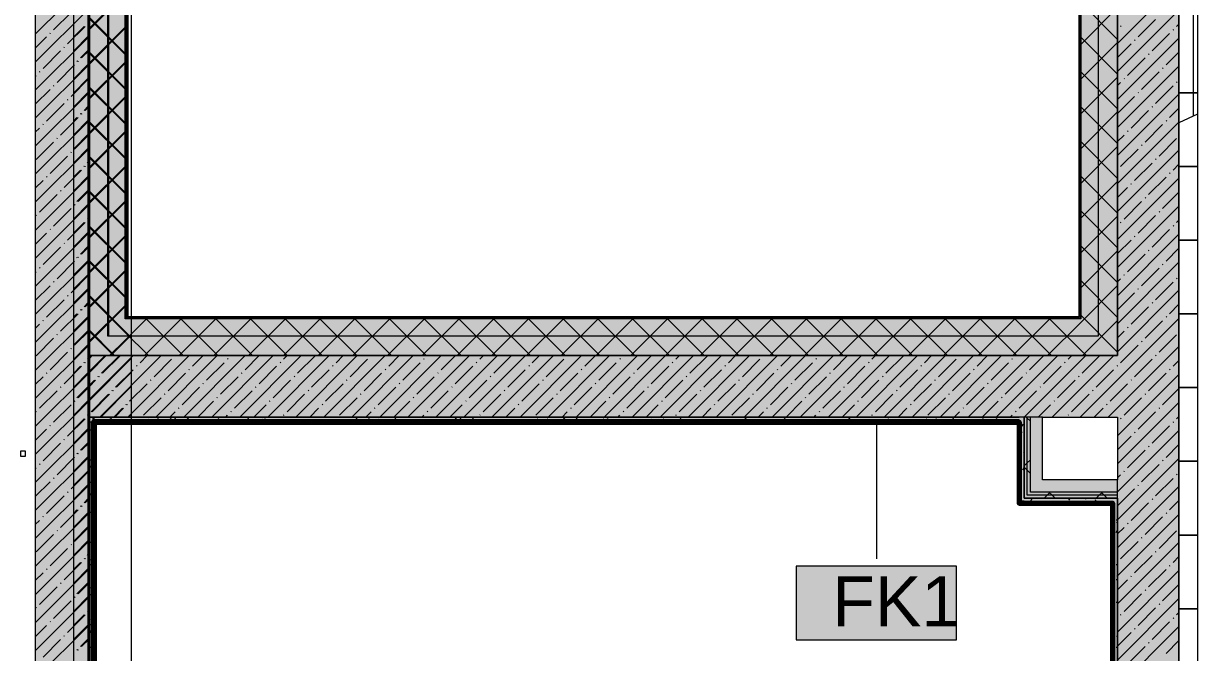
# Model space of a CAD drawing. Header units: millimetres. Extents: x -3817 to 677485, y -22715 to 103890.
# Drawn here: x 411985 to 416764, y 24391 to 26951 of the extents above; entities that cross this region are included whole.
import ezdxf

# ---------------------------------------------------------------- set-up
doc = ezdxf.new("R2010")
doc.units = ezdxf.units.MM
doc.layers.add('PDF _Геометрия', color=7, linetype='Continuous', true_color=0x1d1d1d)
doc.layers.add('PDF _Сплошная заливка', color=7, linetype='Continuous', true_color=0xffffff)
doc.layers.add('PDF _Текст', color=7, linetype='Continuous')
doc.styles.add('PDF GOST-Common', font='arial.ttf')

msp = doc.modelspace()

# ---------------------------------------------------------------- hatches: boundary and pattern name
at = {"layer": 'PDF _Сплошная заливка', "transparency": 33554559}
for points in [[(412189.3, 20409), (412248.6, 20409), (412248.6, 29019), (412189.3, 29019), (412189.3, 20572.1)], [(412248.6, 25599), (412398.6, 25599), (412398.6, 28769), (412248.6, 28769), (412248.6, 26832.6)], [(412252.9, 25599), (412402.9, 25599.6), (412402.9, 28769), (412252.9, 28769), (412252.9, 25599.6)], [(416288.6, 25599), (416438.6, 25599), (416438.6, 28769), (416288.6, 28769), (416288.6, 25749)], [(416288.6, 25599), (416288.6, 25749), (412398.6, 25749), (412398.6, 25599), (416280.6, 25599)], [(412423.6, 25599), (412423.6, 25749), (412402.9, 25749), (412402.9, 25599), (412410.9, 25599)], [(416083.6, 25349), (416438.6, 25349), (416438.6, 25599), (412248.6, 25599), (412248.6, 25349), (416071.1, 25349)], [(415734.5, 25329), (416038.6, 25329), (416038.6, 25349), (412248.6, 25349), (412248.6, 25329), (414441.5, 25329)], [(416058.6, 25019), (416071.1, 25019), (416071.1, 25349), (416058.6, 25349), (416058.6, 25267.5)], [(416071.1, 25031.5), (416083.6, 25031.5), (416083.6, 25349), (416071.1, 25349), (416071.1, 25267.5)], [(416418.6, 24999), (416418.6, 25019), (416058.6, 25019), (416058.6, 24999), (416405.6, 24999)], [(416133.6, 25019), (416438.6, 25019), (416438.6, 25031.5), (416071.1, 25031.5), (416071.1, 25019)], [(416418.6, 23254.8), (416438.6, 23254.8), (416438.6, 25019), (416418.6, 25019), (416418.6, 23255.8)]]:
    msp.add_hatch(color=256, dxfattribs=at).paths.add_polyline_path(points)

# ---------------------------------------------------------------- linework, layer by layer
at = {"layer": 'PDF _Геометрия', "color": 7, "lineweight": 9}
for points in [[(412189.3, 5220.1), (412189.3, 16959.9), (411889.3, 17109.9), (412489.3, 17409.9), (412189.3, 17559.9), (412189.3, 29299.8)], [(412423.6, 29299.8), (412423.6, 17099.8), (412723.6, 16949.8), (412123.6, 16649.8), (412423.6, 16499.8), (412423.6, 4299.8)], [(416359.6, 29144), (416359.6, 25678), (412327.6, 25678), (412327.6, 29144)], [(412423.6, 25678), (412331.9, 25678), (412331.9, 29144)], [(416280.6, 28769), (416285.6, 28769), (416288.6, 28769), (416438.6, 28769), (416438.6, 25599), (416438.6, 28769), (416288.6, 28769)], [(412423.6, 25749), (412410.9, 25749), (412405.9, 25749), (412402.9, 25749), (412402.9, 28619), (412405.9, 28619), (412410.9, 28619), (412423.6, 28619)], [(412423.6, 25752), (412410.9, 25752), (412405.9, 25752), (412405.9, 28616), (412410.9, 28616), (412423.6, 28616)], [(416803.6, 23322.4), (416803.6, 27782.4), (416803, 27787.5), (416801, 27792.4), (416797.8, 27796.5), (416793.6, 27799.7), (416788.8, 27801.7), (416783.6, 27802.4), (416778.5, 27801.7), (416773.6, 27799.7), (416769.5, 27796.5), (416766.3, 27792.4), (416764.3, 27787.5), (416763.6, 27782.4), (416763.6, 23322.4)], [(416438.6, 25019), (416438.6, 25031.5), (416133.6, 25031.5), (416083.6, 25031.5), (416071.1, 25031.5), (416071.1, 25349), (416058.6, 25349), (416038.6, 25349)], [(416438.6, 25031.5), (416438.6, 25044), (416133.6, 25044), (416083.6, 25044), (416083.6, 25349), (416071.1, 25349)], [(416133.6, 25349), (416083.6, 25349)], [(412269.6, 20409), (412268.6, 20409), (412268.6, 25328)], [(412273.9, 20409), (412272.9, 20409), (412272.9, 25328)], [(415456.6, 25328.5), (415456.6, 24772.7)], [(416038.6, 25328), (416038.6, 24999)], [(416438.6, 25044), (416438.6, 25094)], [(416058.6, 24999), (416405.6, 24999), (416418.6, 24999)], [(416418.6, 24998), (416418.6, 23255.8)], [(416438.6, 23254.8), (416438.6, 25019), (416438.6, 23254.8), (416438.6, 23234.8), (416438.6, 23154.8)]]:
    msp.add_lwpolyline(points, dxfattribs=at)
at = {"layer": 'PDF _Геометрия', "color": 9, "lineweight": 9, "true_color": 0xc0c0c0}
for points in [[(411483.6, 25119), (411483.6, 28819), (411482.9, 28819), (411482.9, 29019), (412423.6, 29019), (412252.9, 29019), (412032.9, 29019), (412032.9, 20409)], [(412423.6, 25757), (412410.9, 25757), (412410.9, 28611), (412423.6, 28611)], [(412268.6, 25329), (412268.6, 25349), (412248.6, 25349)], [(412272.9, 25329), (412272.9, 25349), (412252.9, 25349)], [(412248.6, 25329), (416038.6, 25329)], [(412252.9, 25329), (412423.6, 25329)], [(416038.6, 24999), (416058.6, 24999)]]:
    msp.add_lwpolyline(points, dxfattribs=at)
for points in [[(412248.6, 25349), (412248.6, 28769), (412248.6, 25599), (412398.6, 25599), (412406.6, 25599), (416280.6, 25599), (416288.6, 25599), (416438.6, 25599), (412248.6, 25599)], [(412252.9, 25349), (412423.6, 25349), (412252.9, 25349), (412252.9, 28769), (412252.9, 25599), (412402.9, 25599), (412410.9, 25599), (412423.6, 25599), (412252.9, 25599)], [(420088.6, 28769), (420088.6, 23319), (420088.6, 23069), (420088.6, 19769), (416688.6, 19769), (416688.6, 28769)], [(416280.6, 28611), (416280.6, 25757), (412406.6, 25757), (412406.6, 28611)], [(416058.6, 25019), (416058.6, 25349), (416058.6, 25019), (416071.1, 25019), (416133.6, 25019), (416438.6, 25019), (416418.6, 25019)], [(416133.6, 25094), (416133.6, 25349), (416438.6, 25349), (416438.6, 25094)], [(411972.9, 25189.5), (411992.9, 25189.5), (411992.9, 25209.5), (411972.9, 25209.5)]]:
    msp.add_lwpolyline(points, close=True, dxfattribs=at)
at = {"layer": 'PDF _Геометрия', "color": 253, "lineweight": 9, "true_color": 0xaaaaaa}
for points in [[(416748.2, 26574), (416748.2, 26669), (416748.2, 26969), (416748.2, 27269), (416763.6, 27269), (416748.2, 27269), (416748.2, 28769), (420088.6, 28769), (416688.6, 28769), (416688.6, 27269), (416763.6, 27269), (416688.6, 27269), (416688.6, 26546.2), (416688.6, 26369), (416688.6, 26069), (416688.6, 25769), (416688.6, 25469), (416688.6, 25169), (416688.6, 24869), (416688.6, 24569), (416688.6, 24269)], [(416763.6, 26581.2), (416688.6, 26546.2)]]:
    msp.add_lwpolyline(points, dxfattribs=at)
at = {"layer": 'PDF _Геометрия', "color": 7, "lineweight": 9}
for points in [[(416288.6, 25749), (416285.6, 25749), (416280.6, 25749), (412406.6, 25749), (412401.6, 25749), (412398.6, 25749), (412398.6, 28619), (412401.6, 28619), (412406.6, 28619), (416280.6, 28619), (416285.6, 28619), (416288.6, 28619)], [(416280.6, 25752), (412406.6, 25752), (412401.6, 25752), (412401.6, 28616), (412406.6, 28616), (416280.6, 28616), (416285.6, 28616), (416285.6, 25752)], [(412248.6, 20409), (412248.6, 25329), (412248.6, 25349), (416038.6, 25349), (412248.6, 25349), (412248.6, 25329)], [(412252.9, 20409), (412252.9, 25329), (412252.9, 25349), (412252.9, 25329)], [(415783.1, 24742.6), (415130, 24742.6), (415130, 24442.6), (415783.1, 24442.6)]]:
    msp.add_lwpolyline(points, close=True, dxfattribs=at)
at = {"layer": 'PDF _Геометрия', "lineweight": 9}
for points in [[(412032.9, 26907.2), (412252.9, 27127.2)], [(416438.6, 26869.3), (416688.6, 27119.3)], [(412248.6, 26926.3), (412398.6, 27076.3)], [(412252.9, 26926.3), (412402.9, 27076.3)], [(412032.9, 26793.1), (412252.9, 27013.1)], [(416438.6, 26886), (416288.6, 27036)], [(416288.6, 26865.1), (416438.6, 27015.1)], [(416438.6, 26755.2), (416688.6, 27005.2)], [(412107, 26924.3), (412178.3, 26995.6)], [(412398.6, 26824.8), (412248.6, 26974.8)], [(412402.9, 26824.8), (412252.9, 26974.8)], [(416522.2, 26895.8), (416593.5, 26967.1)], [(412092.8, 26910), (412095.1, 26912.4)], [(412164, 26867.3), (412235.3, 26938.6)], [(412189.3, 26896.8), (412231.1, 26938.6)], [(412248.6, 26784.9), (412398.6, 26934.9)], [(412252.9, 26784.9), (412402.9, 26934.9)], [(416450.9, 26938.6), (416453.3, 26940.9)], [(416579.2, 26838.8), (416650.5, 26910)], [(416664.7, 26924.3), (416667.1, 26926.7)], [(416679, 26938.6), (416688.6, 26948.2)], [(412032.9, 26679.1), (412252.9, 26899.1)], [(412032.9, 26850.2), (412078.5, 26895.8)], [(412189.3, 26839.8), (412248.6, 26899.1)], [(416438.6, 26744.6), (416288.6, 26894.6)], [(416288.6, 26723.7), (416438.6, 26873.7)], [(416438.6, 26641.2), (416688.6, 26891.2)], [(416438.6, 26812.2), (416493.7, 26867.3)], [(416507.9, 26881.5), (416510.3, 26883.9)], [(412064.3, 26767.5), (412135.5, 26838.8)], [(412149.8, 26853), (412152.2, 26855.4)], [(412216.8, 26810.3), (412248.6, 26842.1)], [(412221.1, 26810.3), (412252.9, 26842.1)], [(412398.6, 26683.4), (412248.6, 26833.4)], [(412402.9, 26683.4), (412252.9, 26833.4)], [(416564.9, 26824.5), (416567.3, 26826.9)], [(416636.2, 26781.7), (416688.6, 26834.2)], [(412032.9, 26565), (412252.9, 26785)], [(412121.3, 26710.5), (412192.6, 26781.7)], [(412189.3, 26725.7), (412248.6, 26785)], [(412202.6, 26796), (412204.9, 26798.4)], [(412206.8, 26796), (412209.2, 26798.4)], [(412248.6, 26643.5), (412398.6, 26793.5)], [(412252.9, 26643.5), (412402.9, 26793.5)], [(416438.6, 26527.1), (416688.6, 26777.1)], [(416479.4, 26739), (416550.7, 26810.3)], [(416622, 26767.5), (416624.3, 26769.9)], [(412032.9, 26736.1), (412035.7, 26739)], [(412050, 26753.2), (412052.4, 26755.6)], [(412178.3, 26653.4), (412249.6, 26724.7)], [(412189.3, 26668.7), (412245.3, 26724.7)], [(416438.6, 26603.2), (416288.6, 26753.2)], [(416288.6, 26582.3), (416438.6, 26732.3)], [(416465.2, 26724.7), (416467.5, 26727.1)], [(416536.4, 26681.9), (416607.7, 26753.2)], [(412032.9, 26622.1), (412092.8, 26681.9)], [(412032.9, 26451), (412252.9, 26671)], [(412107, 26696.2), (412109.4, 26698.6)], [(412189.3, 26611.7), (412248.6, 26671)], [(412398.6, 26542), (412248.6, 26692)], [(412402.9, 26542), (412252.9, 26692)], [(416438.6, 26698.2), (416450.9, 26710.5)], [(416522.2, 26667.7), (416524.5, 26670.1)], [(416593.5, 26624.9), (416664.7, 26696.2)], [(416679, 26710.5), (416681.4, 26712.8)], [(412078.5, 26553.6), (412149.8, 26624.9)], [(412164, 26639.2), (412166.4, 26641.5)], [(412248.6, 26502.1), (412398.6, 26652.1)], [(412252.9, 26502.1), (412402.9, 26652.1)], [(416438.6, 26413.1), (416688.6, 26663.1)], [(416438.6, 26584.2), (416507.9, 26653.4)], [(412216.8, 26582.2), (412219.2, 26584.5)], [(412221.1, 26582.2), (412223.4, 26584.5)], [(412231.1, 26596.4), (412248.6, 26614)], [(412235.3, 26596.4), (412252.9, 26614)], [(416438.6, 26461.8), (416288.6, 26611.8)], [(416288.6, 26440.9), (416438.6, 26590.9)], [(416493.7, 26525.1), (416564.9, 26596.4)], [(416579.2, 26610.7), (416581.6, 26613)], [(416650.5, 26567.9), (416688.6, 26606.1)], [(412032.9, 26336.9), (412252.9, 26556.9)], [(412064.3, 26539.4), (412066.6, 26541.8)], [(412135.5, 26496.6), (412206.8, 26567.9)], [(412189.3, 26554.6), (412202.6, 26567.9)], [(412189.3, 26497.6), (412248.6, 26556.9)], [(412398.6, 26400.6), (412248.6, 26550.6)], [(412402.9, 26400.6), (412252.9, 26550.6)], [(416438.6, 26299), (416688.6, 26549)], [(416550.7, 26468.1), (416622, 26539.4)], [(416636.2, 26553.6), (416638.6, 26556)], [(412032.9, 26508), (412050, 26525.1)], [(412121.3, 26482.4), (412123.6, 26484.7)], [(412189.3, 26440.6), (412248.6, 26499.9)], [(412192.6, 26439.6), (412252.9, 26499.9)], [(412248.6, 26360.7), (412398.6, 26510.7)], [(412252.9, 26360.7), (412402.9, 26510.7)], [(416438.6, 26470.1), (416465.2, 26496.6)], [(416479.4, 26510.9), (416481.8, 26513.2)], [(416607.7, 26411.1), (416679, 26482.4)], [(412032.9, 26222.9), (412252.9, 26442.9)], [(412035.7, 26396.8), (412107, 26468.1)], [(412189.3, 26383.6), (412248.6, 26442.9)], [(416438.6, 26320.4), (416288.6, 26470.4)], [(416288.6, 26299.4), (416438.6, 26449.4)], [(416438.6, 26185), (416688.6, 26435)], [(416450.9, 26368.3), (416522.2, 26439.6)], [(416536.4, 26453.8), (416538.8, 26456.2)], [(412092.8, 26339.8), (412164, 26411.1)], [(412178.3, 26425.3), (412180.7, 26427.7)], [(412245.3, 26382.6), (412248.6, 26385.9)], [(412398.6, 26259.1), (412248.6, 26409.1)], [(412249.6, 26382.6), (412252.9, 26385.9)], [(412402.9, 26259.1), (412252.9, 26409.1)], [(416507.9, 26311.3), (416579.2, 26382.6)], [(416593.5, 26396.8), (416595.8, 26399.2)], [(412149.8, 26282.8), (412221.1, 26354.1)], [(412189.3, 26326.5), (412216.8, 26354.1)], [(412231.1, 26368.3), (412233.4, 26370.7)], [(412235.3, 26368.3), (412237.7, 26370.7)], [(412248.6, 26219.2), (412398.6, 26369.2)], [(412252.9, 26219.2), (412402.9, 26369.2)], [(416438.6, 26356.1), (416439, 26356.4)], [(416650.5, 26339.8), (416652.9, 26342.2)], [(416664.7, 26354.1), (416688.6, 26378)], [(412032.9, 26108.8), (412252.9, 26328.9)], [(412032.9, 26279.9), (412064.3, 26311.3)], [(412078.5, 26325.5), (412080.9, 26327.9)], [(412189.3, 26269.5), (412248.6, 26328.8)], [(416438.6, 26178.9), (416288.6, 26328.9)], [(416288.6, 26158), (416438.6, 26308)], [(416438.6, 26070.9), (416688.6, 26320.9)], [(416493.7, 26297), (416496, 26299.4)], [(416564.9, 26254.3), (416636.2, 26325.5)], [(412050, 26183), (412121.3, 26254.3)], [(412135.5, 26268.5), (412137.9, 26270.9)], [(412202.6, 26225.7), (412248.6, 26271.8)], [(412206.8, 26225.7), (412252.9, 26271.8)], [(412398.6, 26117.7), (412248.6, 26267.7)], [(412402.9, 26117.7), (412252.9, 26267.7)], [(416438.6, 26242), (416479.4, 26282.8)], [(416550.7, 26240), (416553.1, 26242.4)], [(416622, 26197.2), (416688.6, 26263.9)], [(412032.9, 25994.8), (412252.9, 26214.8)], [(412107, 26126), (412178.3, 26197.2)], [(412189.3, 26155.5), (412248.6, 26214.8)], [(412192.6, 26211.5), (412194.9, 26213.9)], [(412248.6, 26077.8), (412398.6, 26227.8)], [(412252.9, 26077.8), (412402.9, 26227.8)], [(416438.6, 25956.9), (416688.6, 26206.9)], [(416465.2, 26154.5), (416536.4, 26225.7)], [(412035.7, 26168.7), (412038.1, 26171.1)], [(412245.3, 26154.5), (412247.7, 26156.8)], [(412249.6, 26154.5), (412252, 26156.8)], [(416438.6, 26037.5), (416288.6, 26187.5)], [(416288.6, 26016.6), (416438.6, 26166.6)], [(416522.2, 26097.4), (416593.5, 26168.7)], [(416607.7, 26183), (416610.1, 26185.4)], [(416679, 26140.2), (416688.6, 26149.9)], [(412032.9, 25880.8), (412252.9, 26100.8)], [(412032.9, 26051.8), (412078.5, 26097.4)], [(412092.8, 26111.7), (412095.1, 26114.1)], [(412164, 26068.9), (412235.3, 26140.2)], [(412189.3, 26098.4), (412231.1, 26140.2)], [(412189.3, 26041.4), (412248.6, 26100.8)], [(412398.6, 25976.3), (412248.6, 26126.3)], [(412402.9, 25976.3), (412252.9, 26126.3)], [(416450.9, 26140.2), (416453.3, 26142.6)], [(416579.2, 26040.4), (416650.5, 26111.7)], [(416664.7, 26126), (416667.1, 26128.3)], [(412149.8, 26054.7), (412152.2, 26057)], [(412248.6, 25936.4), (412398.6, 26086.4)], [(412252.9, 25936.4), (412402.9, 26086.4)], [(416438.6, 25842.8), (416688.6, 26092.8)], [(416438.6, 26013.9), (416493.7, 26068.9)], [(416507.9, 26083.2), (416510.3, 26085.6)], [(412064.3, 25969.1), (412135.5, 26040.4)], [(412202.6, 25997.7), (412204.9, 26000)], [(412206.8, 25997.7), (412209.2, 26000)], [(412216.8, 26011.9), (412248.6, 26043.7)], [(412221.1, 26011.9), (412252.9, 26043.7)], [(416438.6, 25896.1), (416288.6, 26046.1)], [(416288.6, 25875.2), (416438.6, 26025.2)], [(416479.4, 25940.6), (416550.7, 26011.9)], [(416564.9, 26026.2), (416567.3, 26028.5)], [(416636.2, 25983.4), (416688.6, 26035.8)], [(412032.9, 25766.7), (412252.9, 25986.7)], [(412050, 25954.9), (412052.4, 25957.3)], [(412121.3, 25912.1), (412192.6, 25983.4)], [(412189.3, 25927.4), (412248.6, 25986.7)], [(412398.6, 25834.9), (412248.6, 25984.9)], [(412402.9, 25834.9), (412252.9, 25984.9)], [(416438.6, 25728.8), (416688.6, 25978.8)], [(416536.4, 25883.6), (416607.7, 25954.9)], [(416622, 25969.1), (416624.3, 25971.5)], [(412032.9, 25937.8), (412035.7, 25940.6)], [(412178.3, 25855.1), (412249.6, 25926.4)], [(412189.3, 25870.3), (412245.3, 25926.4)], [(412248.6, 25795), (412398.6, 25945)], [(412252.9, 25795), (412402.9, 25945)], [(416438.6, 25754.7), (416288.6, 25904.7)], [(416438.6, 25899.9), (416450.9, 25912.1)], [(416465.2, 25926.4), (416467.5, 25928.7)], [(416679, 25912.1), (416681.4, 25914.5)], [(412032.9, 25823.7), (412092.8, 25883.6)], [(412032.9, 25652.7), (412252.9, 25872.7)], [(412107, 25897.9), (412109.4, 25900.2)], [(412189.3, 25813.3), (412248.6, 25872.7)], [(416153.9, 25599), (416288.6, 25733.8), (416438.6, 25883.8)], [(416438.6, 25614.7), (416688.6, 25864.7)], [(416522.2, 25869.3), (416524.5, 25871.7)], [(416593.5, 25826.6), (416664.7, 25897.9)], [(412078.5, 25755.3), (412149.8, 25826.6)], [(412164, 25840.8), (412166.4, 25843.2)], [(412231.1, 25798.1), (412248.6, 25815.6)], [(412235.3, 25798.1), (412252.9, 25815.6)], [(412493.1, 25599), (412398.6, 25693.4), (412248.6, 25843.4)], [(412423.6, 25672.8), (412402.9, 25693.4), (412252.9, 25843.4)], [(416438.6, 25785.8), (416507.9, 25855.1)], [(416579.2, 25812.3), (416581.6, 25814.7)], [(412135.5, 25698.3), (412206.8, 25769.6)], [(412189.3, 25756.3), (412202.6, 25769.6)], [(412216.8, 25783.8), (412219.2, 25786.2)], [(412221.1, 25783.8), (412223.4, 25786.2)], [(412248.6, 25653.6), (412398.6, 25803.6)], [(412252.9, 25653.6), (412402.9, 25803.6)], [(416438.6, 25613.2), (416288.6, 25763.2)], [(416493.7, 25726.8), (416564.9, 25798.1)], [(416650.5, 25769.6), (416688.6, 25807.7)], [(412032.9, 25538.6), (412252.9, 25758.6)], [(412032.9, 25709.7), (412050, 25726.8)], [(412064.3, 25741), (412066.6, 25743.4)], [(412189.3, 25699.3), (412248.6, 25758.6)], [(412335.5, 25599), (412398.6, 25662.1), (412485.5, 25749)], [(412476.9, 25599), (412626.9, 25749)], [(412634.5, 25599), (412484.5, 25749)], [(412618.4, 25599), (412768.3, 25749)], [(412775.9, 25599), (412625.9, 25749)], [(412759.8, 25599), (412909.8, 25749)], [(412917.3, 25599), (412767.3, 25749)], [(412901.2, 25599), (413051.2, 25749)], [(413058.8, 25599), (412908.8, 25749)], [(413042.6, 25599), (413192.6, 25749)], [(413200.2, 25599), (413050.2, 25749)], [(413184, 25599), (413334, 25749)], [(413341.6, 25599), (413191.6, 25749)], [(413325.5, 25599), (413475.5, 25749)], [(413483, 25599), (413333, 25749)], [(413466.9, 25599), (413616.9, 25749)], [(413624.5, 25599), (413474.5, 25749)], [(413608.3, 25599), (413758.3, 25749)], [(413765.9, 25599), (413615.9, 25749)], [(413749.7, 25599), (413899.7, 25749)], [(413907.3, 25599), (413757.3, 25749)], [(413891.1, 25599), (414041.1, 25749)], [(414048.7, 25599), (413898.7, 25749)], [(414032.6, 25599), (414182.6, 25749)], [(414190.1, 25599), (414040.1, 25749)], [(414174, 25599), (414324, 25749)], [(414331.6, 25599), (414181.6, 25749)], [(414315.4, 25599), (414465.4, 25749)], [(414473, 25599), (414323, 25749)], [(414456.8, 25599), (414606.8, 25749)], [(414614.4, 25599), (414464.4, 25749)], [(414598.2, 25599), (414748.2, 25749)], [(414755.8, 25599), (414605.8, 25749)], [(414739.7, 25599), (414889.7, 25749)], [(414897.2, 25599), (414747.2, 25749)], [(414881.1, 25599), (415031.1, 25749)], [(415038.7, 25599), (414888.7, 25749)], [(415022.5, 25599), (415172.5, 25749)], [(415180.1, 25599), (415030.1, 25749)], [(415163.9, 25599), (415313.9, 25749)], [(415321.5, 25599), (415171.5, 25749)], [(415305.4, 25599), (415455.4, 25749)], [(415462.9, 25599), (415312.9, 25749)], [(415446.8, 25599), (415596.8, 25749)], [(415604.4, 25599), (415454.4, 25749)], [(415588.2, 25599), (415738.2, 25749)], [(415745.8, 25599), (415595.8, 25749)], [(415729.6, 25599), (415879.6, 25749)], [(415887.2, 25599), (415737.2, 25749)], [(415871, 25599), (416021, 25749)], [(416028.6, 25599), (415878.6, 25749)], [(416012.5, 25599), (416162.5, 25749)], [(416170, 25599), (416020, 25749)], [(416311.5, 25599), (416288.6, 25621.8), (416161.5, 25749)], [(416287, 25349), (416438.6, 25500.7), (416688.6, 25750.7)], [(416295.3, 25599), (416438.6, 25742.3)], [(416479.4, 25712.5), (416481.8, 25714.9)], [(416550.7, 25669.8), (416622, 25741)], [(416636.2, 25755.3), (416638.6, 25757.7)], [(412035.7, 25598.5), (412107, 25669.8)], [(412121.3, 25684), (412123.6, 25686.4)], [(412189.3, 25642.2), (412248.6, 25701.6)], [(412192.6, 25641.2), (412252.9, 25701.6)], [(412351.7, 25599), (412248.6, 25702)], [(412355.9, 25599), (412252.9, 25702)], [(412339.8, 25599), (412402.9, 25662.1), (412423.6, 25682.8)], [(416438.6, 25671.8), (416465.2, 25698.3)], [(416607.7, 25612.7), (416679, 25684)], [(412032.9, 25424.6), (412252.9, 25644.6)], [(412178.3, 25627), (412180.7, 25629.4)], [(412189.3, 25585.2), (412248.6, 25644.6)], [(416401, 25349), (416438.6, 25386.6), (416688.6, 25636.6)], [(416450.9, 25570), (416522.2, 25641.2)], [(416536.4, 25655.5), (416538.8, 25657.9)], [(412032.9, 25310.5), (412252.9, 25530.5), (412321.4, 25599)], [(412032.9, 25196.5), (412252.9, 25416.5), (412423.6, 25587.1)], [(412092.8, 25541.5), (412164, 25612.7)], [(412189.3, 25471.2), (412248.6, 25530.5), (412317.1, 25599)], [(412189.3, 25357.1), (412248.6, 25416.5), (412431.2, 25599)], [(412231.1, 25570), (412233.4, 25572.3)], [(412235.3, 25570), (412237.7, 25572.3)], [(412245.3, 25584.2), (412248.6, 25587.5), (412260.1, 25599)], [(412249.6, 25584.2), (412252.9, 25587.5), (412264.4, 25599)], [(412295.2, 25349), (412545.2, 25599)], [(412302.4, 25527.2), (412373.6, 25598.5)], [(412306.6, 25527.2), (412377.9, 25598.5)], [(412409.3, 25349), (412659.3, 25599)], [(412459.2, 25570), (412488.2, 25599)], [(412516.2, 25512.9), (412587.5, 25584.2)], [(412523.3, 25349), (412773.3, 25599)], [(412601.7, 25598.5), (412602.3, 25599)], [(412637.4, 25349), (412887.4, 25599)], [(412673, 25555.7), (412716.3, 25599)], [(412730, 25498.7), (412801.3, 25570)], [(412751.4, 25349), (413001.4, 25599)], [(412815.6, 25584.2), (412817.9, 25586.6)], [(412829.8, 25598.5), (412830.4, 25599)], [(412865.5, 25349), (413115.5, 25599)], [(412886.9, 25541.5), (412944.4, 25599)], [(412979.5, 25349), (413229.5, 25599)], [(413029.4, 25570), (413031.8, 25572.3)], [(413043.7, 25584.2), (413058.5, 25599)], [(413093.6, 25349), (413343.6, 25599)], [(413100.7, 25527.2), (413172, 25598.5)], [(413207.6, 25349), (413457.6, 25599)], [(413257.5, 25570), (413286.6, 25599)], [(413314.5, 25512.9), (413385.8, 25584.2)], [(413321.7, 25349), (413571.7, 25599)], [(413400.1, 25598.5), (413400.6, 25599)], [(413435.7, 25349), (413685.7, 25599)], [(413471.4, 25555.7), (413514.7, 25599)], [(413528.4, 25498.7), (413599.7, 25570)], [(413549.8, 25349), (413799.8, 25599)], [(413613.9, 25584.2), (413616.3, 25586.6)], [(413628.2, 25598.5), (413628.7, 25599)], [(413663.8, 25349), (413913.8, 25599)], [(413685.2, 25541.5), (413742.8, 25599)], [(413777.9, 25349), (414027.9, 25599)], [(413827.8, 25570), (413830.1, 25572.3)], [(413842, 25584.2), (413856.8, 25599)], [(413891.9, 25349), (414141.9, 25599)], [(413899, 25527.2), (413970.3, 25598.5)], [(414006, 25349), (414256, 25599)], [(414055.9, 25570), (414084.9, 25599)], [(414112.9, 25512.9), (414184.2, 25584.2)], [(414120, 25349), (414370, 25599)], [(414198.4, 25598.5), (414198.9, 25599)], [(414234.1, 25349), (414484.1, 25599)], [(414269.7, 25555.7), (414313, 25599)], [(414326.7, 25498.7), (414398, 25570)], [(414348.1, 25349), (414598.1, 25599)], [(414412.3, 25584.2), (414414.6, 25586.6)], [(414426.5, 25598.5), (414427, 25599)], [(414462.2, 25349), (414712.2, 25599)], [(414483.5, 25541.5), (414541.1, 25599)], [(414576.2, 25349), (414826.2, 25599)], [(414626.1, 25570), (414628.5, 25572.3)], [(414640.4, 25584.2), (414655.1, 25599)], [(414690.3, 25349), (414940.3, 25599)], [(414697.4, 25527.2), (414768.7, 25598.5)], [(414804.3, 25349), (415054.3, 25599)], [(414854.2, 25570), (414883.2, 25599)], [(414911.2, 25512.9), (414982.5, 25584.2)], [(414918.4, 25349), (415168.4, 25599)], [(414996.8, 25598.5), (414997.3, 25599)], [(415032.4, 25349), (415282.4, 25599)], [(415068.1, 25555.7), (415111.3, 25599)], [(415125.1, 25498.7), (415196.4, 25570)], [(415146.5, 25349), (415396.5, 25599)], [(415210.6, 25584.2), (415213, 25586.6)], [(415224.9, 25598.5), (415225.4, 25599)], [(415260.5, 25349), (415510.5, 25599)], [(415281.9, 25541.5), (415339.4, 25599)], [(415374.6, 25349), (415624.6, 25599)], [(415424.5, 25570), (415426.8, 25572.3)], [(415438.7, 25584.2), (415453.5, 25599)], [(415488.6, 25349), (415738.6, 25599)], [(415495.7, 25527.2), (415567, 25598.5)], [(415602.7, 25349), (415852.7, 25599)], [(415652.6, 25570), (415681.6, 25599)], [(415709.6, 25512.9), (415780.9, 25584.2)], [(415716.7, 25349), (415966.7, 25599)], [(415795.1, 25598.5), (415795.6, 25599)], [(415830.8, 25349), (416080.8, 25599)], [(415866.4, 25555.7), (415909.7, 25599)], [(415923.4, 25498.7), (415994.7, 25570)], [(415944.8, 25349), (416194.8, 25599)], [(416009, 25584.2), (416011.3, 25586.6)], [(416023.2, 25598.5), (416023.7, 25599)], [(416058.9, 25349), (416308.9, 25599)], [(416080.2, 25541.5), (416137.8, 25599)], [(416172.9, 25349), (416422.9, 25599)], [(416222.8, 25570), (416225.2, 25572.3)], [(416237.1, 25584.2), (416251.8, 25599)], [(416294.1, 25527.2), (416365.4, 25598.5)], [(416436.7, 25599), (416438.6, 25600.9)], [(416507.9, 25512.9), (416579.2, 25584.2)], [(416593.5, 25598.5), (416595.8, 25600.8)], [(416664.7, 25555.7), (416688.6, 25579.6)], [(412078.5, 25527.2), (412080.9, 25529.6)], [(412149.8, 25484.4), (412221.1, 25555.7)], [(412189.3, 25528.2), (412216.8, 25555.7)], [(412359.4, 25470.2), (412430.7, 25541.5)], [(412363.6, 25470.2), (412423.6, 25530.1)], [(412444.9, 25555.7), (412447.3, 25558.1)], [(412573.2, 25455.9), (412644.5, 25527.2)], [(412658.8, 25541.5), (412661.1, 25543.8)], [(412872.6, 25527.2), (412875, 25529.6)], [(412943.9, 25484.4), (413015.2, 25555.7)], [(413157.7, 25470.2), (413229, 25541.5)], [(413243.3, 25555.7), (413245.6, 25558.1)], [(413371.6, 25455.9), (413442.8, 25527.2)], [(413457.1, 25541.5), (413459.5, 25543.8)], [(413670.9, 25527.2), (413673.3, 25529.6)], [(413742.2, 25484.4), (413813.5, 25555.7)], [(413956.1, 25470.2), (414027.4, 25541.5)], [(414041.6, 25555.7), (414044, 25558.1)], [(414169.9, 25455.9), (414241.2, 25527.2)], [(414255.4, 25541.5), (414257.8, 25543.8)], [(414469.3, 25527.2), (414471.7, 25529.6)], [(414540.6, 25484.4), (414611.9, 25555.7)], [(414754.4, 25470.2), (414825.7, 25541.5)], [(414840, 25555.7), (414842.3, 25558.1)], [(414968.3, 25455.9), (415039.5, 25527.2)], [(415053.8, 25541.5), (415056.2, 25543.8)], [(415267.6, 25527.2), (415270, 25529.6)], [(415338.9, 25484.4), (415410.2, 25555.7)], [(415552.8, 25470.2), (415624, 25541.5)], [(415638.3, 25555.7), (415640.7, 25558.1)], [(415766.6, 25455.9), (415837.9, 25527.2)], [(415852.1, 25541.5), (415854.5, 25543.8)], [(416066, 25527.2), (416068.4, 25529.6)], [(416137.3, 25484.4), (416208.5, 25555.7)], [(416351.1, 25470.2), (416422.4, 25541.5)], [(416436.6, 25555.7), (416438.6, 25557.7), (416439, 25558.1)], [(416438.6, 25272.6), (416688.6, 25522.6)], [(416564.9, 25455.9), (416636.2, 25527.2)], [(416650.5, 25541.5), (416652.9, 25543.8)], [(412032.9, 25481.6), (412064.3, 25512.9)], [(412202.6, 25427.4), (412248.6, 25473.5), (412273.8, 25498.7)], [(412206.8, 25427.4), (412252.9, 25473.5), (412278.1, 25498.7)], [(412288.1, 25512.9), (412290.5, 25515.3)], [(412292.4, 25512.9), (412294.7, 25515.3)], [(412416.4, 25413.1), (412487.7, 25484.4)], [(412501.9, 25498.7), (412504.3, 25501.1)], [(412715.8, 25484.4), (412718.2, 25486.8)], [(412787.1, 25441.7), (412858.3, 25512.9)], [(413000.9, 25427.4), (413072.2, 25498.7)], [(413086.4, 25512.9), (413088.8, 25515.3)], [(413214.7, 25413.1), (413286, 25484.4)], [(413300.3, 25498.7), (413302.7, 25501.1)], [(413514.1, 25484.4), (413516.5, 25486.8)], [(413585.4, 25441.7), (413656.7, 25512.9)], [(413799.3, 25427.4), (413870.5, 25498.7)], [(413884.8, 25512.9), (413887.2, 25515.3)], [(414013.1, 25413.1), (414084.4, 25484.4)], [(414098.6, 25498.7), (414101, 25501.1)], [(414312.5, 25484.4), (414314.8, 25486.8)], [(414383.8, 25441.7), (414455, 25512.9)], [(414597.6, 25427.4), (414668.9, 25498.7)], [(414683.1, 25512.9), (414685.5, 25515.3)], [(414811.4, 25413.1), (414882.7, 25484.4)], [(414897, 25498.7), (414899.3, 25501.1)], [(415110.8, 25484.4), (415113.2, 25486.8)], [(415182.1, 25441.7), (415253.4, 25512.9)], [(415395.9, 25427.4), (415467.2, 25498.7)], [(415481.5, 25512.9), (415483.8, 25515.3)], [(415609.8, 25413.1), (415681.1, 25484.4)], [(415695.3, 25498.7), (415697.7, 25501.1)], [(415909.2, 25484.4), (415911.5, 25486.8)], [(415980.4, 25441.7), (416051.7, 25512.9)], [(416194.3, 25427.4), (416265.6, 25498.7)], [(416279.8, 25512.9), (416282.2, 25515.3)], [(416408.1, 25413.1), (416438.6, 25443.7), (416479.4, 25484.4)], [(416493.7, 25498.7), (416496, 25501.1)], [(412050, 25384.6), (412121.3, 25455.9)], [(412135.5, 25470.2), (412137.9, 25472.5)], [(412259.6, 25370.4), (412330.9, 25441.7)], [(412263.8, 25370.4), (412335.1, 25441.7)], [(412299.5, 25349), (412423.6, 25473.1)], [(412345.1, 25455.9), (412347.5, 25458.3)], [(412349.4, 25455.9), (412351.7, 25458.3)], [(412473.4, 25356.1), (412544.7, 25427.4)], [(412559, 25441.7), (412561.3, 25444)], [(412630.2, 25398.9), (412701.5, 25470.2)], [(412772.8, 25427.4), (412775.2, 25429.8)], [(412844.1, 25384.6), (412915.4, 25455.9)], [(412929.6, 25470.2), (412932, 25472.5)], [(413057.9, 25370.4), (413129.2, 25441.7)], [(413143.5, 25455.9), (413145.8, 25458.3)], [(413271.8, 25356.1), (413343.1, 25427.4)], [(413357.3, 25441.7), (413359.7, 25444)], [(413428.6, 25398.9), (413499.9, 25470.2)], [(413571.2, 25427.4), (413573.5, 25429.8)], [(413642.4, 25384.6), (413713.7, 25455.9)], [(413728, 25470.2), (413730.3, 25472.5)], [(413856.3, 25370.4), (413927.6, 25441.7)], [(413941.8, 25455.9), (413944.2, 25458.3)], [(414070.1, 25356.1), (414141.4, 25427.4)], [(414155.7, 25441.7), (414158, 25444)], [(414226.9, 25398.9), (414298.2, 25470.2)], [(414369.5, 25427.4), (414371.9, 25429.8)], [(414440.8, 25384.6), (414512.1, 25455.9)], [(414526.3, 25470.2), (414528.7, 25472.5)], [(414654.6, 25370.4), (414725.9, 25441.7)], [(414740.2, 25455.9), (414742.5, 25458.3)], [(414868.5, 25356.1), (414939.7, 25427.4)], [(414954, 25441.7), (414956.4, 25444)], [(415025.3, 25398.9), (415096.6, 25470.2)], [(415167.8, 25427.4), (415170.2, 25429.8)], [(415239.1, 25384.6), (415310.4, 25455.9)], [(415324.7, 25470.2), (415327, 25472.5)], [(415453, 25370.4), (415524.2, 25441.7)], [(415538.5, 25455.9), (415540.9, 25458.3)], [(415666.8, 25356.1), (415738.1, 25427.4)], [(415752.3, 25441.7), (415754.7, 25444)], [(415823.6, 25398.9), (415894.9, 25470.2)], [(415966.2, 25427.4), (415968.6, 25429.8)], [(416037.5, 25384.6), (416108.7, 25455.9)], [(416123, 25470.2), (416125.4, 25472.5)], [(416251.3, 25370.4), (416322.6, 25441.7)], [(416336.8, 25455.9), (416339.2, 25458.3)], [(416465.2, 25356.1), (416536.4, 25427.4)], [(416550.7, 25441.7), (416553.1, 25444)], [(416622, 25398.9), (416688.6, 25465.6)], [(412107, 25327.6), (412178.3, 25398.9)], [(412192.6, 25413.2), (412194.9, 25415.5)], [(412352.3, 25349), (412387.9, 25384.6)], [(412356.5, 25349), (412392.1, 25384.6)], [(412402.1, 25398.9), (412404.5, 25401.3)], [(412406.4, 25398.9), (412408.8, 25401.3)], [(412420.7, 25413.2), (412423.6, 25416.1)], [(412616, 25384.6), (412618.4, 25387)], [(412694.4, 25349), (412758.6, 25413.1)], [(412922.5, 25349), (412972.4, 25398.9)], [(412986.7, 25413.1), (412989, 25415.5)], [(413150.6, 25349), (413186.2, 25384.6)], [(413200.5, 25398.9), (413202.9, 25401.3)], [(413414.3, 25384.6), (413416.7, 25387)], [(413492.8, 25349), (413556.9, 25413.1)], [(413720.8, 25349), (413770.7, 25398.9)], [(413785, 25413.1), (413787.4, 25415.5)], [(413948.9, 25349), (413984.6, 25384.6)], [(413998.8, 25398.9), (414001.2, 25401.3)], [(414212.7, 25384.6), (414215.1, 25387)], [(414291.1, 25349), (414355.2, 25413.1)], [(414519.2, 25349), (414569.1, 25398.9)], [(414583.3, 25413.1), (414585.7, 25415.5)], [(414747.3, 25349), (414782.9, 25384.6)], [(414797.2, 25398.9), (414799.6, 25401.3)], [(415011, 25384.6), (415013.4, 25387)], [(415089.4, 25349), (415153.6, 25413.1)], [(415317.5, 25349), (415367.4, 25398.9)], [(415381.7, 25413.1), (415384.1, 25415.5)], [(415545.6, 25349), (415581.3, 25384.6)], [(415595.5, 25398.9), (415597.9, 25401.3)], [(415809.4, 25384.6), (415811.7, 25387)], [(415887.8, 25349), (415951.9, 25413.1)], [(416115.9, 25349), (416165.8, 25398.9)], [(416180, 25413.1), (416182.4, 25415.5)], [(416344, 25349), (416379.6, 25384.6)], [(416393.9, 25398.9), (416396.2, 25401.3)], [(416438.6, 25158.5), (416688.6, 25408.5)], [(416607.7, 25384.6), (416610.1, 25387)], [(412035.7, 25370.4), (412038.1, 25372.8)], [(412164, 25270.6), (412235.3, 25341.9)], [(412189.3, 25300.1), (412231.1, 25341.9)], [(412245.3, 25356.1), (412247.7, 25358.5)], [(412249.6, 25356.1), (412252, 25358.5)], [(412413.5, 25349), (412423.6, 25359)], [(412580.4, 25349), (412601.7, 25370.4)], [(412808.5, 25349), (412815.6, 25356.1)], [(412829.8, 25370.4), (412832.2, 25372.8)], [(413043.7, 25356.1), (413046, 25358.5)], [(413378.7, 25349), (413400.1, 25370.4)], [(413606.8, 25349), (413613.9, 25356.1)], [(413628.2, 25370.4), (413630.5, 25372.8)], [(413842, 25356.1), (413844.4, 25358.5)], [(414177, 25349), (414198.4, 25370.4)], [(414405.1, 25349), (414412.3, 25356.1)], [(414426.5, 25370.4), (414428.9, 25372.8)], [(414640.4, 25356.1), (414642.7, 25358.5)], [(414975.4, 25349), (414996.8, 25370.4)], [(415203.5, 25349), (415210.6, 25356.1)], [(415224.9, 25370.4), (415227.2, 25372.8)], [(415438.7, 25356.1), (415441.1, 25358.5)], [(415773.7, 25349), (415795.1, 25370.4)], [(416001.8, 25349), (416009, 25356.1)], [(416023.2, 25370.4), (416025.6, 25372.8)], [(416083.6, 25331.8), (416071.1, 25344.3), (416066.5, 25349)], [(416237.1, 25356.1), (416239.4, 25358.5)], [(416450.9, 25341.9), (416453.3, 25344.2)], [(416522.2, 25299.1), (416593.5, 25370.4)], [(416679, 25341.9), (416688.6, 25351.5)], [(412032.9, 25082.4), (412252.9, 25302.4)], [(412032.9, 25253.5), (412078.5, 25299.1)], [(412092.8, 25313.4), (412095.1, 25315.7)], [(412189.3, 25243.1), (412248.6, 25302.4)], [(416438.6, 25044.5), (416688.6, 25294.5)], [(416507.9, 25284.8), (416510.3, 25287.2)], [(416579.2, 25242.1), (416650.5, 25313.4)], [(416664.7, 25327.6), (416667.1, 25330)], [(412064.3, 25170.8), (412135.5, 25242.1)], [(412149.8, 25256.3), (412152.2, 25258.7)], [(412216.8, 25213.6), (412248.6, 25245.4)], [(412221.1, 25213.6), (412252.9, 25245.4)], [(416438.6, 25215.6), (416493.7, 25270.6)], [(416636.2, 25185), (416688.6, 25237.5)], [(412032.9, 24968.4), (412252.9, 25188.4)], [(412189.3, 25129), (412248.6, 25188.4)], [(412202.6, 25199.3), (412204.9, 25201.7)], [(412206.8, 25199.3), (412209.2, 25201.7)], [(416479.4, 25142.3), (416550.7, 25213.6)], [(416564.9, 25227.8), (416567.3, 25230.2)], [(412032.9, 25139.4), (412035.7, 25142.3)], [(412050, 25156.5), (412052.4, 25158.9)], [(412121.3, 25113.8), (412192.6, 25185.1)], [(416058.6, 25150.2), (416071.1, 25162.7), (416083.6, 25175.2)], [(416083.6, 25119.7), (416071.1, 25132.2), (416058.6, 25144.7)], [(416438.6, 24930.4), (416688.6, 25180.4)], [(416536.4, 25085.3), (416607.7, 25156.5)], [(416622, 25170.8), (416624.3, 25173.2)], [(412107, 25099.5), (412109.4, 25101.9)], [(412178.3, 25056.7), (412249.6, 25128)], [(412189.3, 25072), (412245.3, 25128)], [(416438.6, 25101.5), (416450.9, 25113.8)], [(416465.2, 25128), (416467.5, 25130.4)], [(416593.5, 25028.2), (416664.7, 25099.5)], [(416679, 25113.8), (416681.4, 25116.1)], [(412032.9, 25025.4), (412092.8, 25085.3)], [(412032.9, 24854.3), (412252.9, 25074.3)], [(412164, 25042.5), (412166.4, 25044.9)], [(412189.3, 25015), (412248.6, 25074.3)], [(416139.6, 25019), (416152.1, 25031.5), (416164.6, 25044)], [(416184.4, 25019), (416171.9, 25031.5), (416159.4, 25044)], [(416351.7, 25019), (416364.2, 25031.5), (416376.7, 25044)], [(416396.5, 25019), (416384, 25031.5), (416371.5, 25044)], [(416438.6, 24816.4), (416688.6, 25066.4)], [(416438.6, 24987.5), (416507.9, 25056.7)], [(416522.2, 25071), (416524.5, 25073.4)], [(412078.5, 24957), (412149.8, 25028.2)], [(412231.1, 24999.7), (412248.6, 25017.3)], [(412235.3, 24999.7), (412252.9, 25017.3)], [(416493.7, 24928.4), (416564.9, 24999.7)], [(416579.2, 25014), (416581.6, 25016.3)], [(416650.5, 24971.2), (416688.6, 25009.4)], [(412032.9, 24740.3), (412252.9, 24960.3)], [(412135.5, 24899.9), (412206.8, 24971.2)], [(412189.3, 24958), (412202.6, 24971.2)], [(412189.3, 24900.9), (412248.6, 24960.3)], [(412216.8, 24985.5), (412219.2, 24987.8)], [(412221.1, 24985.5), (412223.4, 24987.8)], [(416438.6, 24702.3), (416688.6, 24952.3)], [(416636.2, 24957), (416638.6, 24959.3)], [(412032.9, 24911.3), (412050, 24928.4)], [(412064.3, 24942.7), (412066.6, 24945.1)], [(412189.3, 24843.9), (412248.6, 24903.2)], [(412192.6, 24842.9), (412252.9, 24903.2)], [(416479.4, 24914.2), (416481.8, 24916.6)], [(416550.7, 24871.4), (416622, 24942.7)], [(412035.7, 24800.1), (412107, 24871.4)], [(412121.3, 24885.7), (412123.6, 24888)], [(416438.6, 24873.4), (416465.2, 24899.9)], [(416536.4, 24857.2), (416538.8, 24859.5)], [(416607.7, 24814.4), (416679, 24885.7)], [(412032.9, 24626.2), (412252.9, 24846.2)], [(412092.8, 24743.1), (412164, 24814.4)], [(412178.3, 24828.6), (412180.7, 24831)], [(412189.3, 24786.9), (412248.6, 24846.2)], [(416438.6, 24588.3), (416688.6, 24838.3)], [(416450.9, 24771.6), (416522.2, 24842.9)], [(412149.8, 24686.1), (412221.1, 24757.4)], [(412189.3, 24729.9), (412216.8, 24757.4)], [(412231.1, 24771.6), (412233.4, 24774)], [(412235.3, 24771.6), (412237.7, 24774)], [(412245.3, 24785.9), (412248.6, 24789.2)], [(412249.6, 24785.9), (412252.9, 24789.2)], [(416438.6, 24759.4), (416439, 24759.7)], [(416507.9, 24714.6), (416579.2, 24785.9)], [(416593.5, 24800.1), (416595.8, 24802.5)], [(416664.7, 24757.4), (416688.6, 24781.3)], [(412032.9, 24512.2), (412252.9, 24732.2)], [(412032.9, 24683.2), (412064.3, 24714.6)], [(412078.5, 24728.9), (412080.9, 24731.2)], [(412189.3, 24672.8), (412248.6, 24732.2)], [(416438.6, 24474.2), (416688.6, 24724.2)], [(416564.9, 24657.6), (416636.2, 24728.9)], [(416650.5, 24743.1), (416652.9, 24745.5)], [(412135.5, 24671.8), (412137.9, 24674.2)], [(412202.6, 24629.1), (412248.6, 24675.1)], [(412206.8, 24629.1), (412252.9, 24675.1)], [(416438.6, 24645.3), (416479.4, 24686.1)], [(416493.7, 24700.3), (416496, 24702.7)], [(416622, 24600.5), (416688.6, 24667.2)], [(412032.9, 24398.1), (412252.9, 24618.1)], [(412050, 24586.3), (412121.3, 24657.6)], [(412189.3, 24558.8), (412248.6, 24618.1)], [(412192.6, 24614.8), (412194.9, 24617.2)], [(416465.2, 24557.8), (416536.4, 24629.1)], [(416550.7, 24643.3), (416553.1, 24645.7)], [(412035.7, 24572), (412038.1, 24574.4)], [(412107, 24529.3), (412178.3, 24600.5)], [(416438.6, 24360.2), (416688.6, 24610.2)], [(416522.2, 24500.8), (416593.5, 24572)], [(416607.7, 24586.3), (416610.1, 24588.7)], [(412164, 24472.2), (412235.3, 24543.5)], [(412189.3, 24501.8), (412231.1, 24543.5)], [(412245.3, 24557.8), (412247.7, 24560.1)], [(412249.6, 24557.8), (412252, 24560.2)], [(416450.9, 24543.5), (416453.3, 24545.9)], [(416664.7, 24529.3), (416667.1, 24531.6)], [(416679, 24543.5), (416688.6, 24553.2)], [(412032.9, 24284.1), (412252.9, 24504.1)], [(412032.9, 24455.1), (412078.5, 24500.8)], [(412092.8, 24515), (412095.1, 24517.4)], [(412189.3, 24444.7), (412248.6, 24504.1)], [(416438.6, 24246.1), (416688.6, 24496.1)], [(416438.6, 24417.2), (416493.7, 24472.2)], [(416507.9, 24486.5), (416510.3, 24488.9)], [(416579.2, 24443.7), (416650.5, 24515)], [(412064.3, 24372.4), (412135.5, 24443.7)], [(412149.8, 24458), (412152.2, 24460.4)], [(412216.8, 24415.2), (412248.6, 24447)], [(412221.1, 24415.2), (412252.9, 24447)], [(416564.9, 24429.5), (416567.3, 24431.8)], [(416636.2, 24386.7), (416688.6, 24439.1)], [(412202.6, 24401), (412204.9, 24403.3)], [(412206.8, 24401), (412209.2, 24403.3)], [(416479.4, 24343.9), (416550.7, 24415.2)]]:
    msp.add_lwpolyline(points, dxfattribs=at)
at = {"layer": 'PDF _Геометрия', "color": 253, "lineweight": 9, "true_color": 0xaaaaaa}
for points in [[(416763.6, 26669), (416688.6, 26669)], [(416763.6, 26669), (416748.2, 26669)], [(416763.6, 26369), (416688.6, 26369)], [(416763.6, 26069), (416688.6, 26069)], [(416763.6, 25769), (416688.6, 25769)], [(416763.6, 25469), (416688.6, 25469)], [(416763.6, 25169), (416688.6, 25169)], [(416763.6, 24869), (416688.6, 24869)], [(416763.6, 24569), (416688.6, 24569)]]:
    msp.add_lwpolyline(points, close=True, dxfattribs=at)
at = {"layer": 'PDF _Геометрия', "color": 253, "lineweight": 9, "true_color": 0x9b9b9b}
for points in [[(412318, 25348), (412317.4, 25349)], [(412322.2, 25348), (412321.7, 25349)], [(412339.7, 25349), (412336.1, 25342.7)], [(412344, 25349), (412340.3, 25342.7)], [(412495.7, 25345), (412493.4, 25349)], [(412537.3, 25333.8), (412532.3, 25342.6)], [(412545.2, 25339.2), (412540.2, 25330.5)], [(412586.1, 25349), (412581.8, 25341.6)], [(412605.4, 25337.9), (412600.3, 25346.6)], [(412645.7, 25329), (412642, 25335.5)], [(412654.9, 25346.2), (412649.9, 25337.5)], [(412783.1, 25334.9), (412778, 25343.6)], [(412900.6, 25345.2), (412895.6, 25336.4)], [(412960.8, 25331.9), (412955.7, 25340.7)], [(412968.6, 25341.1), (412963.6, 25332.4)], [(413068.1, 25329), (413065.4, 25333.6)], [(413184.4, 25349), (413183, 25346.5)], [(413244, 25329), (413243.1, 25330.6)], [(413342.6, 25341.2), (413338.1, 25349)], [(413350.5, 25331.8), (413348.8, 25329)], [(413392.1, 25343), (413387.1, 25334.3)], [(413430.8, 25349), (413428.7, 25345.4)], [(413501.2, 25349), (413496.7, 25341.3)], [(413596.2, 25330.7), (413595.2, 25329)], [(413656.3, 25346.4), (413654.8, 25349)], [(413747.5, 25348.9), (413742.5, 25340.2)], [(413766, 25339.3), (413761, 25348)], [(413807.2, 25329), (413802.6, 25336.9)], [(413815.5, 25344.9), (413810.5, 25336.2)], [(413902.1, 25347.5), (413901.2, 25349)], [(414079.8, 25344.5), (414077.2, 25349)], [(414121.4, 25333.3), (414116.4, 25342)], [(414189.4, 25337.4), (414184.4, 25346.1)], [(414197.3, 25335.6), (414193.5, 25329)], [(414229.5, 25329), (414226.1, 25335)], [(414239, 25346.8), (414233.9, 25338)], [(414345.8, 25349), (414343.6, 25345.1)], [(414367.1, 25334.4), (414362.1, 25343.1)], [(414443.1, 25334.5), (414439.9, 25329)], [(414544.9, 25331.4), (414539.8, 25340.1)], [(414592.2, 25349), (414589.3, 25344)], [(414651.8, 25329), (414649.5, 25333.1)], [(414662.4, 25348.7), (414657.4, 25339.9)], [(414926.7, 25340.7), (414921.9, 25349)], [(415044.2, 25339.4), (415039.2, 25330.7)], [(415084.9, 25349), (415080.8, 25341.8)], [(415190.5, 25349), (415190.5, 25348.9)], [(415240.4, 25345.9), (415238.6, 25349)], [(415289.9, 25338.3), (415284.9, 25329.6)], [(415350.1, 25338.8), (415345.1, 25347.5)], [(415358, 25334.2), (415355, 25329)], [(415390.9, 25329), (415386.7, 25336.4)], [(415436.9, 25349), (415436.2, 25347.8)], [(415486.2, 25347), (415485, 25349)], [(415507.3, 25349), (415504.2, 25343.7)], [(415603.7, 25333.1), (415601.3, 25329)], [(415663.9, 25344), (415661, 25349)], [(415705.5, 25332.8), (415700.5, 25341.5)], [(415773.5, 25336.9), (415768.5, 25345.6)], [(415813.3, 25329), (415810.1, 25334.5)], [(415891.1, 25343.2), (415886, 25334.5)], [(415929.6, 25349), (415927.7, 25345.6)], [(415951.2, 25333.9), (415946.2, 25342.6)], [(412256.9, 25297.2), (412266.9, 25297.2)], [(412261.1, 25297.2), (412271.2, 25297.2)], [(412287.4, 25327.6), (412297.4, 25327.6)], [(412291.6, 25327.6), (412301.7, 25327.6)], [(412378.8, 25327.6), (412388.9, 25327.6)], [(412383, 25327.6), (412393.1, 25327.6)], [(412561.7, 25327.6), (412571.7, 25327.6)], [(412653.1, 25327.6), (412663.2, 25327.6)], [(412714.1, 25327.6), (412724.1, 25327.6)], [(412866.5, 25327.6), (412876.5, 25327.6)], [(412957.9, 25327.6), (412968, 25327.6)], [(412997.7, 25329), (412997.4, 25329.5)], [(413049.4, 25327.6), (413059.4, 25327.6)], [(413232.2, 25327.6), (413242.3, 25327.6)], [(413323.7, 25327.6), (413333.7, 25327.6)], [(413384.6, 25327.6), (413394.7, 25327.6)], [(413537, 25327.6), (413547.1, 25327.6)], [(413628.5, 25327.6), (413638.5, 25327.6)], [(413719.9, 25327.6), (413730, 25327.6)], [(413902.8, 25327.6), (413912.9, 25327.6)], [(413994.2, 25327.6), (414004.3, 25327.6)], [(414055.2, 25327.6), (414065.3, 25327.6)], [(414207.6, 25327.6), (414217.7, 25327.6)], [(414299, 25327.6), (414309.1, 25327.6)], [(414390.5, 25327.6), (414400.5, 25327.6)], [(414511.1, 25330.4), (414510.3, 25329)], [(414573.4, 25327.6), (414583.4, 25327.6)], [(414664.8, 25327.6), (414674.9, 25327.6)], [(414725.8, 25327.6), (414735.8, 25327.6)], [(414756.8, 25329.3), (414756.6, 25329)], [(414827.8, 25329), (414827.2, 25330.1)], [(414878.2, 25327.6), (414888.2, 25327.6)], [(414969.6, 25327.6), (414979.7, 25327.6)], [(415061, 25327.6), (415071.1, 25327.6)], [(415243.9, 25327.6), (415254, 25327.6)], [(415335.4, 25327.6), (415345.4, 25327.6)], [(415396.3, 25327.6), (415406.4, 25327.6)], [(415548.7, 25327.6), (415558.8, 25327.6)], [(415640.2, 25327.6), (415650.2, 25327.6)], [(415671.7, 25329), (415671.7, 25329)], [(415731.6, 25327.6), (415741.7, 25327.6)], [(415914.5, 25327.6), (415924.5, 25327.6)], [(416005.9, 25327.6), (416016, 25327.6)], [(416049.7, 25285.2), (416044.7, 25293.9)], [(416053.5, 25319.8), (416048.5, 25311.1)], [(412268.6, 25250.6), (412264.3, 25258.2)], [(412272.9, 25250.6), (412268.5, 25258.2)], [(416038.6, 25236.2), (416046.5, 25236.2)], [(412249.7, 25193), (412248.6, 25191.3)], [(412253.9, 25193), (412252.9, 25191.3)], [(416058.6, 25206.7), (416055.6, 25201.4)], [(412260.8, 25151.4), (412255.8, 25142.7)], [(412256.9, 25175.2), (412266.9, 25175.2)], [(412265.1, 25151.4), (412260.1, 25142.7)], [(412261.1, 25175.2), (412271.2, 25175.2)], [(416056.5, 25142.1), (416051.5, 25133.4)], [(412268.6, 25104), (412267, 25101.1)], [(412272.9, 25104), (412271.2, 25101.1)], [(416038.6, 25114.3), (416046.5, 25114.3)], [(412256.9, 25083.8), (412266.9, 25083.8)], [(412261.1, 25083.8), (412271.2, 25083.8)], [(412255.1, 25030.1), (412250.1, 25038.8)], [(412259.4, 25030.1), (412254.4, 25038.8)], [(416038.6, 25022.8), (416046.5, 25022.8)], [(416090, 25017.2), (416085, 25008.5)], [(416243.8, 25010.1), (416238.7, 25018.8)], [(416311.8, 25014.2), (416309, 25019)], [(416353.4, 25003), (416348.4, 25011.7)], [(416391, 24999), (416390.1, 25000.6)], [(412256.9, 24961.9), (412266.9, 24961.9)], [(412261.1, 24961.9), (412271.2, 24961.9)], [(416426.1, 24928.7), (416421, 24920)], [(416432.6, 24931.4), (416438.6, 24931.4)], [(416438.6, 24916.4), (416435.8, 24921.4)], [(416437.2, 24887.1), (416432.2, 24878.4)], [(412256.9, 24840), (412266.9, 24840)], [(412261.1, 24840), (412271.2, 24840)], [(412251.6, 24769.6), (412248.6, 24764.5)], [(412255.8, 24769.6), (412252.9, 24764.5)], [(412256.9, 24748.5), (412266.9, 24748.5)], [(412261.1, 24748.5), (412271.2, 24748.5)], [(416432.6, 24748.5), (416438.6, 24748.5)], [(416426.7, 24693.3), (416421.6, 24702)], [(416432.6, 24687.6), (416438.6, 24687.6)], [(416438.6, 24706.6), (416435.2, 24700.7)], [(412256.9, 24626.6), (412266.9, 24626.6)], [(412264.4, 24648.3), (412259.4, 24657)], [(412261.1, 24626.6), (412271.2, 24626.6)], [(412268.7, 24648.3), (412263.6, 24657)], [(412268.5, 24580.3), (412263.5, 24589)], [(412272.7, 24580.3), (412267.7, 24589)], [(416432.6, 24596.1), (416438.6, 24596.1)], [(412250.5, 24523.9), (412248.6, 24520.7)], [(412254.7, 24523.9), (412252.9, 24520.7)], [(412268.6, 24519.1), (412267.5, 24521)], [(412272.9, 24519.1), (412271.8, 24521)], [(412261.4, 24470.6), (412256.4, 24479.3)], [(412261.6, 24482.2), (412256.6, 24473.5)], [(412256.9, 24504.7), (412266.9, 24504.7)], [(412265.7, 24470.6), (412260.6, 24479.3)], [(412265.9, 24482.2), (412260.9, 24473.5)], [(412261.1, 24504.7), (412271.2, 24504.7)], [(412250.3, 24429), (412248.6, 24431.8)], [(412254.5, 24429), (412252.9, 24431.8)], [(416438.6, 24462.8), (416434.1, 24454.9)], [(412256.9, 24413.2), (412266.9, 24413.2)], [(412261.1, 24413.2), (412271.2, 24413.2)], [(416432.6, 24413.2), (416438.6, 24413.2)]]:
    msp.add_lwpolyline(points, dxfattribs=at)
at = {"layer": 'PDF _Геометрия', "color": 231, "lineweight": 70, "true_color": 0xff80c0}
for points in [[(416038.6, 25329), (412268.6, 25329)], [(412268.6, 20389), (412269.6, 20389), (412269.6, 20409), (412269.6, 25328), (416037.6, 25328), (416037.6, 24999), (416037.6, 24998), (416417.6, 24998), (416417.6, 23255.8), (416044.9, 23255.8), (414220.4, 23255.8), (414219.4, 23255.8), (414219.4, 22879.8), (414220.4, 22879.8), (414220.4, 23254.8), (416044.9, 23254.8), (416418.6, 23254.8)], [(412423.6, 25329), (412272.9, 25329)], [(412272.9, 20389), (412273.9, 20389), (412273.9, 20409), (412273.9, 25328), (412423.6, 25328)], [(416058.6, 24999), (416038.6, 24999)]]:
    msp.add_lwpolyline(points, dxfattribs=at)
at = {"layer": 'PDF _Геометрия', "color": 231, "lineweight": 9, "true_color": 0xff80c0}
for points in [[(412268.6, 25329), (412268.6, 25328), (412268.6, 20409)], [(412272.9, 25329), (412272.9, 25328), (412272.9, 20409)], [(416038.6, 24999), (416038.6, 25328), (416038.6, 25329)], [(416418.6, 23254.8), (416418.6, 23255.8), (416418.6, 24998), (416418.6, 24999), (416405.6, 24999), (416058.6, 24999)]]:
    msp.add_lwpolyline(points, dxfattribs=at)
at = {"layer": 'PDF _Сплошная заливка', "lineweight": 35, "transparency": 33554559}
for points in [[(412252.9, 20409), (412252.9, 29019), (412032.9, 20409), (412032.9, 29019)], [(416688.6, 19189), (416688.6, 29019), (416438.6, 19189), (416438.6, 29019)], [(412423.6, 25349), (412423.6, 25599), (412252.9, 25349), (412252.9, 25599)], [(412268.6, 20409), (412268.6, 25349), (412248.6, 20409), (412248.6, 25349)], [(412252.9, 25329), (412423.6, 25329), (412252.9, 25349), (412423.6, 25349)], [(412272.9, 20409), (412272.9, 25349), (412252.9, 20409), (412252.9, 25349)], [(416058.6, 24999), (416058.6, 25349), (416038.6, 24999), (416038.6, 25349)], [(416083.6, 25031.5), (416438.6, 25031.5), (416083.6, 25044), (416438.6, 25044)]]:
    msp.add_solid(points, dxfattribs=at)
at = {"layer": 'PDF _Сплошная заливка', "color": 254, "lineweight": 35, "true_color": 0xe7e7e7, "transparency": 33554559}
for points in [[(416133.6, 25044), (416133.6, 25349), (416083.6, 25044), (416083.6, 25349)], [(416133.6, 25044), (416438.6, 25044), (416133.6, 25094), (416438.6, 25094)]]:
    msp.add_solid(points, dxfattribs=at)
at = {"layer": 'PDF _Сплошная заливка', "color": 254, "lineweight": 35, "true_color": 0xffb9dc, "transparency": 33554559}
for points in [[(416037.6, 24999), (416038.6, 24999), (416037.6, 25267.5)], [(416405.6, 24998), (416405.6, 24999), (416380.9, 24998)]]:
    msp.add_solid(points, dxfattribs=at)
at = {"layer": 'PDF _Сплошная заливка', "lineweight": 9, "transparency": 33554559}
msp.add_solid([(415783.1, 24742.6), (415130, 24742.6), (415783.1, 24442.6), (415130, 24442.6)], dxfattribs=at)

# ---------------------------------------------------------------- texts
at = {"layer": 'PDF _Текст', "insert": (415277.1, 24599.2), "char_height": 203.2, "attachment_point": 4, "style": 'PDF GOST-Common'}
msp.add_mtext('FK1', dxfattribs=at)

doc.saveas('drawing.dxf')
